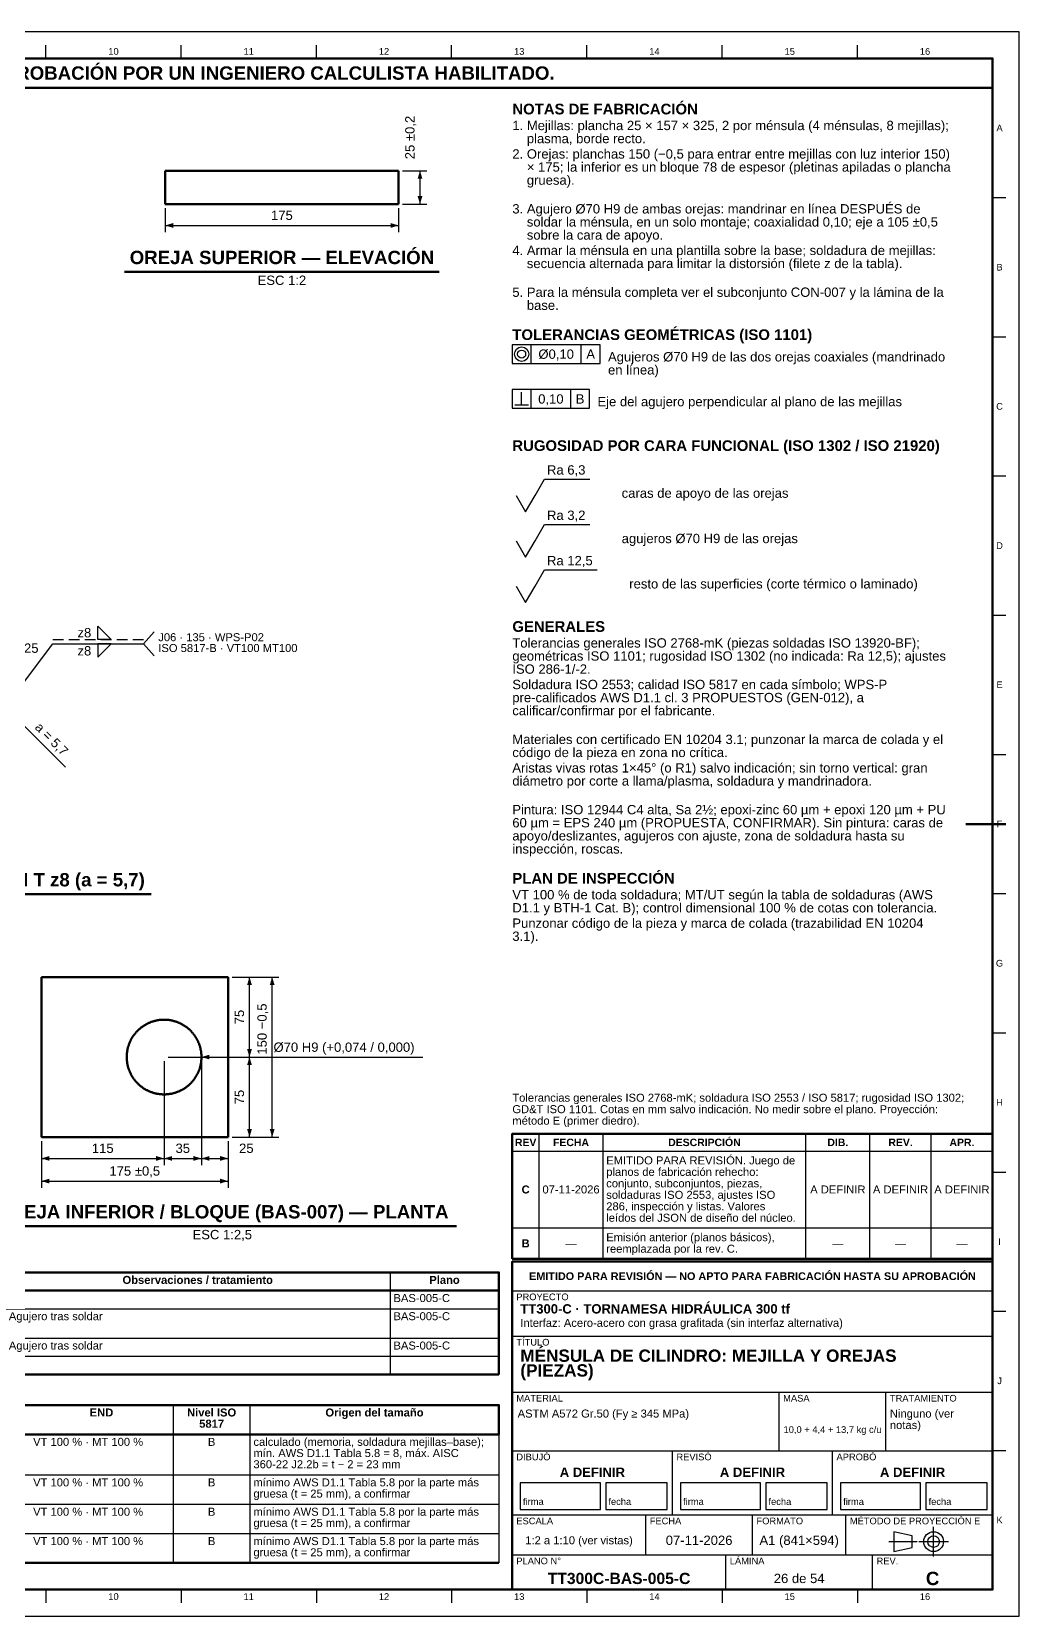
# Model space of a CAD drawing. Header units: millimetres. Extents: x 0 to 841, y 0 to 594.
# Drawn here: x 471 to 841, y 0 to 594 of the extents above; entities that cross this region are included whole.
import ezdxf
from ezdxf.enums import TextEntityAlignment as Align

# ---------------------------------------------------------------- set-up
doc = ezdxf.new("R2010")
doc.units = ezdxf.units.MM
doc.linetypes.add('EJE', pattern=[31, 20, -4, 3, -4])
doc.linetypes.add('OCULTO', pattern=[6, 4, -2])
for name, color, linetype, lineweight in [('COTA', 7, 'CONTINUOUS', 25), ('EJE', 7, 'EJE', 25), ('FINA', 7, 'CONTINUOUS', 25), ('MARCO', 7, 'CONTINUOUS', 70), ('OCU', 7, 'OCULTO', 25), ('TXT', 7, 'CONTINUOUS', 25), ('VIS', 7, 'CONTINUOUS', 50)]:
    doc.layers.add(name, color=color, linetype=linetype, lineweight=lineweight)
doc.styles.add('STD', font='LiberationSans-Regular.ttf')
doc.styles.add('STDB', font='LiberationSans-Bold.ttf')

msp = doc.modelspace()

# ---------------------------------------------------------------- linework, layer by layer
at = {"layer": 'COTA'}
for p, q in [((609.9, 541.87), (618.9, 541.87)), ((616.4, 529.37), (616.4, 541.87)), ((609.9, 529.37), (618.9, 529.37)), ((520.9, 527.87), (520.9, 518.87)), ((608.4, 527.87), (608.4, 518.87)), ((520.9, 521.37), (608.4, 521.37)), ((658, 469.63), (658, 476.63)), ((676.86, 469.63), (676.86, 476.63)), ((654.5, 454.13), (654.5, 458.93)), ((658, 452.83), (658, 459.83)), ((672.9, 452.83), (672.9, 459.83)), ((651.9, 454.13), (657.1, 454.13)), ((512.82, 364.52), (516.82, 369.02)), ((456.22, 334.52), (478.82, 364.52)), ((478.82, 364.52), (512.82, 364.52)), ((512.82, 364.52), (516.82, 360.02)), ((463.77, 338.07), (483.56, 318.29)), ((546, 239.64), (555, 239.64)), ((546, 239.64), (563.5, 239.64)), ((552.5, 209.64), (552.5, 239.64)), ((561, 179.64), (561, 239.64)), ((520.5, 208.14), (520.5, 169.14)), ((520.5, 208.14), (520.5, 169.14)), ((522, 209.64), (555, 209.64)), ((522, 209.64), (555, 209.64)), ((534.5, 209.64), (548.5, 209.64)), ((534.5, 208.14), (534.5, 169.14)), ((534.5, 208.14), (534.5, 169.14)), ((548.5, 209.64), (605.5, 209.64)), ((552.5, 179.64), (552.5, 209.64)), ((605.5, 209.64), (617.5, 209.64)), ((546, 179.64), (555, 179.64)), ((546, 179.64), (563.5, 179.64)), ((474.5, 178.14), (474.5, 169.14)), ((474.5, 178.14), (474.5, 160.64)), ((544.5, 178.14), (544.5, 169.14)), ((544.5, 178.14), (544.5, 160.64)), ((474.5, 171.64), (520.5, 171.64)), ((520.5, 171.64), (534.5, 171.64)), ((534.5, 171.64), (544.5, 171.64)), ((474.5, 163.14), (544.5, 163.14))]:
    msp.add_line(p, q, dxfattribs=at)
for points in [[(651, 469.63), (683.86, 469.63), (683.86, 476.63), (651, 476.63)], [(651, 452.83), (679.9, 452.83), (679.9, 459.83), (651, 459.83)], [(495.7, 366.12), (495.7, 371.12), (500.7, 366.12)], [(495.7, 364.52), (495.7, 359.52), (500.7, 364.52)]]:
    msp.add_lwpolyline(points, close=True, dxfattribs=at)
for points in [[(659.5, 420.13), (663, 426.23), (679.99, 426.23)], [(652.5, 420.13), (656, 414.03), (659.5, 420.13)], [(659.5, 403.13), (663, 409.23), (679.99, 409.23)], [(652.5, 403.13), (656, 397.03), (659.5, 403.13)], [(659.5, 386.13), (663, 392.23), (682.82, 392.23)], [(652.5, 386.13), (656, 380.03), (659.5, 386.13)]]:
    msp.add_lwpolyline(points, dxfattribs=at)
for radius in [2.7, 1.5]:
    msp.add_circle((654.5, 473.13), radius, dxfattribs=at)
for points in [[(616.4, 541.87), (615.5, 538.87), (617.3, 538.87)], [(616.4, 529.37), (617.3, 532.37), (615.5, 532.37)], [(520.9, 521.37), (523.9, 520.47), (523.9, 522.27)], [(608.4, 521.37), (605.4, 522.27), (605.4, 520.47)], [(552.5, 239.64), (551.6, 236.64), (553.4, 236.64)], [(561, 239.64), (560.1, 236.64), (561.9, 236.64)], [(534.5, 209.64), (537.5, 208.74), (537.5, 210.54)], [(552.5, 209.64), (553.4, 212.64), (551.6, 212.64)], [(552.5, 209.64), (551.6, 206.64), (553.4, 206.64)], [(552.5, 179.64), (553.4, 182.64), (551.6, 182.64)], [(561, 179.64), (561.9, 182.64), (560.1, 182.64)], [(474.5, 171.64), (477.5, 170.74), (477.5, 172.54)], [(520.5, 171.64), (517.5, 172.54), (517.5, 170.74)], [(520.5, 171.64), (523.5, 170.74), (523.5, 172.54)], [(534.5, 171.64), (531.5, 172.54), (531.5, 170.74)], [(534.5, 171.64), (537.5, 170.74), (537.5, 172.54)], [(544.5, 171.64), (541.5, 172.54), (541.5, 170.74)], [(474.5, 163.14), (477.5, 162.24), (477.5, 164.04)], [(544.5, 163.14), (541.5, 164.04), (541.5, 162.24)]]:
    msp.add_solid(points, dxfattribs=at)
at = {"layer": 'EJE'}
for p, q in [((808.88, 22.42), (808.88, 33.58)), ((792.14, 28), (802.68, 28)), ((803.3, 28), (814.46, 28))]:
    msp.add_line(p, q, dxfattribs=at)
at = {"layer": 'FINA'}
for p, q in [((476.19, 584), (476.19, 589)), ((526.88, 584), (526.88, 589)), ((577.56, 584), (577.56, 589)), ((628.25, 584), (628.25, 589)), ((678.94, 584), (678.94, 589)), ((729.62, 584), (729.62, 589)), ((780.31, 584), (780.31, 589)), ((831, 531.82), (836, 531.82)), ((831, 479.64), (836, 479.64)), ((831, 427.45), (836, 427.45)), ((831, 375.27), (836, 375.27)), ((831, 323.09), (836, 323.09)), ((831, 270.91), (836, 270.91)), ((831, 218.73), (836, 218.73)), ((661, 134), (661, 180.9)), ((685, 134), (685, 180.9)), ((761, 134), (761, 180.9)), ((785, 134), (785, 180.9)), ((808, 134), (808, 180.9)), ((651, 174.4), (831, 174.4)), ((831, 166.55), (836, 166.55)), ((651, 145.6), (831, 145.6)), ((651, 134), (831, 134)), ((651, 133), (831, 133)), ((605.16, 128.9), (605.16, 90.7)), ((25, 122.1), (646, 122.1)), ((651, 122), (831, 122)), ((25, 115.3), (646, 115.3)), ((831, 114.36), (836, 114.36)), ((25, 104.3), (646, 104.3)), ((651, 105), (831, 105)), ((25, 97.5), (646, 97.5)), ((651, 84), (831, 84)), ((751, 62), (751, 84)), ((791, 62), (791, 84)), ((523.95, 79.2), (523.95, 20)), ((552.67, 79.2), (552.67, 20)), ((646, 79.2), (646, 20)), ((25, 68.2), (646, 68.2)), ((651, 62), (831, 62)), ((711, 38), (711, 62)), ((771, 38), (771, 62)), ((831, 62.18), (836, 62.18)), ((25, 53), (646, 53)), ((25, 42), (646, 42)), ((651, 38), (831, 38)), ((701, 23), (701, 38)), ((741, 23), (741, 38)), ((776, 23), (776, 38)), ((25, 31), (646, 31)), ((651, 23), (831, 23)), ((731, 10), (731, 23)), ((786, 10), (786, 23)), ((476.19, 10), (476.19, 5)), ((526.88, 10), (526.88, 5)), ((577.56, 10), (577.56, 5)), ((628.25, 10), (628.25, 5)), ((678.94, 10), (678.94, 5)), ((729.62, 10), (729.62, 5)), ((780.31, 10), (780.31, 5))]:
    msp.add_line(p, q, dxfattribs=at)
for points in [[(0, 0), (841, 0), (841, 594), (0, 594)], [(654, 40), (684, 40), (684, 50), (654, 50)], [(686, 40), (709, 40), (709, 50), (686, 50)], [(714, 40), (744, 40), (744, 50), (714, 50)], [(746, 40), (769, 40), (769, 50), (746, 50)], [(774, 40), (804, 40), (804, 50), (774, 50)], [(806, 40), (829, 40), (829, 50), (806, 50)], [(794, 24.28), (800.82, 25.83), (800.82, 30.17), (794, 31.72)]]:
    msp.add_lwpolyline(points, close=True, dxfattribs=at)
for radius in [3.72, 2.17]:
    msp.add_circle((808.88, 28), radius, dxfattribs=at)
at = {"layer": 'MARCO'}
msp.add_line((836, 297), (821, 297), dxfattribs=at)
for points in [[(20, 10), (831, 10), (831, 584), (20, 584)], [(20, 573), (831, 573), (831, 584), (20, 584)], [(651, 134), (831, 134), (831, 180.9), (651, 180.9)], [(651, 10), (831, 10), (831, 133), (651, 133)]]:
    msp.add_lwpolyline(points, close=True, dxfattribs=at)
at = {"layer": 'OCU'}
msp.add_line((478.82, 366.12), (512.82, 366.12), dxfattribs=at)
at = {"layer": 'VIS'}
for p, q in [((505.69, 503.97), (623.61, 503.97)), ((381.5, 270.72), (515.65, 270.72)), ((454.49, 146.24), (630.14, 146.24)), ((646, 128.9), (646, 90.7)), ((25, 90.7), (646, 90.7)), ((25, 20), (646, 20))]:
    msp.add_line(p, q, dxfattribs=at)
for points in [[(520.9, 529.37), (520.9, 541.87)], [(520.9, 541.87), (608.4, 541.87)], [(608.4, 529.37), (608.4, 541.87)], [(520.9, 529.37), (608.4, 529.37)], [(474.5, 179.64), (474.5, 239.64)], [(474.5, 239.64), (544.5, 239.64)], [(544.5, 179.64), (544.5, 239.64)], [(534.5, 209.64), (534.49, 209.4), (534.49, 209.16), (534.48, 208.92), (534.46, 208.68), (534.44, 208.44), (534.42, 208.2), (534.39, 207.96), (534.36, 207.72), (534.33, 207.49), (534.29, 207.25), (534.25, 207.01), (534.2, 206.78), (534.15, 206.54), (534.09, 206.31), (534.03, 206.08), (533.97, 205.84), (533.9, 205.61), (533.83, 205.38), (533.76, 205.16), (533.68, 204.93), (533.6, 204.7), (533.51, 204.48), (533.42, 204.26), (533.32, 204.04), (533.23, 203.82), (533.12, 203.6), (533.02, 203.38), (532.91, 203.17), (532.8, 202.96), (532.68, 202.75), (532.56, 202.54), (532.44, 202.33), (532.31, 202.13), (532.18, 201.93), (532.04, 201.73), (531.91, 201.53), (531.76, 201.34), (531.62, 201.14), (531.47, 200.95), (531.32, 200.77), (531.17, 200.58), (531.01, 200.4), (530.85, 200.22), (530.69, 200.04), (530.52, 199.87), (530.35, 199.7), (530.18, 199.53), (530.01, 199.37), (529.83, 199.21), (529.65, 199.05), (529.46, 198.89), (529.28, 198.74), (529.09, 198.59), (528.9, 198.44), (528.71, 198.3), (528.51, 198.16), (528.31, 198.03), (528.11, 197.89), (527.91, 197.76), (527.7, 197.64), (527.5, 197.52), (527.29, 197.4), (527.08, 197.28), (526.86, 197.17), (526.65, 197.07), (526.43, 196.96), (526.21, 196.86), (525.99, 196.77), (525.77, 196.67), (525.55, 196.58), (525.32, 196.5), (525.1, 196.42), (524.87, 196.34), (524.64, 196.27), (524.41, 196.2), (524.18, 196.13), (523.94, 196.07), (523.71, 196.02), (523.48, 195.96), (523.24, 195.91), (523.01, 195.87), (522.77, 195.83), (522.53, 195.79), (522.29, 195.76), (522.05, 195.73), (521.82, 195.7), (521.58, 195.68), (521.34, 195.67), (521.1, 195.65), (520.86, 195.65), (520.62, 195.64), (520.38, 195.64), (520.14, 195.65), (519.89, 195.65), (519.65, 195.67), (519.42, 195.68), (519.18, 195.7), (518.94, 195.73), (518.7, 195.76), (518.46, 195.79), (518.22, 195.83), (517.99, 195.87), (517.75, 195.91), (517.51, 195.96), (517.28, 196.02), (517.05, 196.07), (516.81, 196.13), (516.58, 196.2), (516.35, 196.27), (516.12, 196.34), (515.9, 196.42), (515.67, 196.5), (515.44, 196.58), (515.22, 196.67), (515, 196.77), (514.78, 196.86), (514.56, 196.96), (514.34, 197.07), (514.13, 197.17), (513.92, 197.28), (513.7, 197.4), (513.5, 197.52), (513.29, 197.64), (513.08, 197.76), (512.88, 197.89), (512.68, 198.03), (512.48, 198.16), (512.29, 198.3), (512.09, 198.44), (511.9, 198.59), (511.71, 198.74), (511.53, 198.89), (511.34, 199.05), (511.16, 199.21), (510.99, 199.37), (510.81, 199.53), (510.64, 199.7), (510.47, 199.87), (510.3, 200.04), (510.14, 200.22), (509.98, 200.4), (509.82, 200.58), (509.67, 200.77), (509.52, 200.95), (509.37, 201.14), (509.23, 201.34), (509.09, 201.53), (508.95, 201.73), (508.81, 201.93), (508.68, 202.13), (508.56, 202.33), (508.43, 202.54), (508.31, 202.75), (508.19, 202.96), (508.08, 203.17), (507.97, 203.38), (507.87, 203.6), (507.77, 203.82), (507.67, 204.04), (507.57, 204.26), (507.48, 204.48), (507.4, 204.7), (507.31, 204.93), (507.23, 205.16), (507.16, 205.38), (507.09, 205.61), (507.02, 205.84), (506.96, 206.08), (506.9, 206.31), (506.84, 206.54), (506.79, 206.78), (506.74, 207.01), (506.7, 207.25), (506.66, 207.49), (506.63, 207.72), (506.6, 207.96), (506.57, 208.2), (506.55, 208.44), (506.53, 208.68), (506.51, 208.92), (506.5, 209.16), (506.5, 209.4), (506.5, 209.64), (506.5, 209.88), (506.5, 210.12), (506.51, 210.36), (506.53, 210.6), (506.55, 210.84), (506.57, 211.08), (506.6, 211.32), (506.63, 211.56), (506.66, 211.8), (506.7, 212.03), (506.74, 212.27), (506.79, 212.51), (506.84, 212.74), (506.9, 212.97), (506.96, 213.21), (507.02, 213.44), (507.09, 213.67), (507.16, 213.9), (507.23, 214.13), (507.31, 214.35), (507.4, 214.58), (507.48, 214.8), (507.57, 215.03), (507.67, 215.25), (507.77, 215.47), (507.87, 215.69), (507.97, 215.9), (508.08, 216.11), (508.19, 216.33), (508.31, 216.54), (508.43, 216.75), (508.56, 216.95), (508.68, 217.16), (508.81, 217.36), (508.95, 217.56), (509.09, 217.75), (509.23, 217.95), (509.37, 218.14), (509.52, 218.33), (509.67, 218.52), (509.82, 218.7), (509.98, 218.88), (510.14, 219.06), (510.3, 219.24), (510.47, 219.41), (510.64, 219.58), (510.81, 219.75), (510.99, 219.92), (511.16, 220.08), (511.34, 220.24), (511.53, 220.39), (511.71, 220.54), (511.9, 220.69), (512.09, 220.84), (512.29, 220.98), (512.48, 221.12), (512.68, 221.26), (512.88, 221.39), (513.08, 221.52), (513.29, 221.64), (513.5, 221.77), (513.7, 221.88), (513.92, 222), (514.13, 222.11), (514.34, 222.22), (514.56, 222.32), (514.78, 222.42), (515, 222.52), (515.22, 222.61), (515.44, 222.7), (515.67, 222.78), (515.9, 222.86), (516.12, 222.94), (516.35, 223.01), (516.58, 223.08), (516.81, 223.15), (517.05, 223.21), (517.28, 223.27), (517.51, 223.32), (517.75, 223.37), (517.99, 223.41), (518.22, 223.46), (518.46, 223.49), (518.7, 223.53), (518.94, 223.55), (519.18, 223.58), (519.42, 223.6), (519.65, 223.62), (519.89, 223.63), (520.14, 223.64), (520.38, 223.64), (520.62, 223.64), (520.86, 223.64), (521.1, 223.63), (521.34, 223.62), (521.58, 223.6), (521.82, 223.58), (522.05, 223.55), (522.29, 223.53), (522.53, 223.49), (522.77, 223.46), (523.01, 223.41), (523.24, 223.37), (523.48, 223.32), (523.71, 223.27), (523.94, 223.21), (524.18, 223.15), (524.41, 223.08), (524.64, 223.01), (524.87, 222.94), (525.1, 222.86), (525.32, 222.78), (525.55, 222.7), (525.77, 222.61), (525.99, 222.52), (526.21, 222.42), (526.43, 222.32), (526.65, 222.22), (526.86, 222.11), (527.08, 222), (527.29, 221.88), (527.5, 221.77), (527.7, 221.64), (527.91, 221.52), (528.11, 221.39), (528.31, 221.26), (528.51, 221.12), (528.71, 220.98), (528.9, 220.84), (529.09, 220.69), (529.28, 220.54), (529.46, 220.39), (529.65, 220.24), (529.83, 220.08), (530.01, 219.92), (530.18, 219.75), (530.35, 219.58), (530.52, 219.41), (530.69, 219.24), (530.85, 219.06), (531.01, 218.88), (531.17, 218.7), (531.32, 218.52), (531.47, 218.33), (531.62, 218.14), (531.76, 217.95), (531.91, 217.75), (532.04, 217.56), (532.18, 217.36), (532.31, 217.16), (532.44, 216.95), (532.56, 216.75), (532.68, 216.54), (532.8, 216.33), (532.91, 216.11), (533.02, 215.9), (533.12, 215.69), (533.23, 215.47), (533.32, 215.25), (533.42, 215.03), (533.51, 214.8), (533.6, 214.58), (533.68, 214.35), (533.76, 214.13), (533.83, 213.9), (533.9, 213.67), (533.97, 213.44), (534.03, 213.21), (534.09, 212.97), (534.15, 212.74), (534.2, 212.51), (534.25, 212.27), (534.29, 212.03), (534.33, 211.8), (534.36, 211.56), (534.39, 211.32), (534.42, 211.08), (534.44, 210.84), (534.46, 210.6), (534.48, 210.36), (534.49, 210.12), (534.49, 209.88), (534.5, 209.64)], [(474.5, 179.64), (544.5, 179.64)]]:
    msp.add_lwpolyline(points, dxfattribs=at)
for points in [[(25, 122.1), (646, 122.1), (646, 128.9), (25, 128.9)], [(25, 68.2), (646, 68.2), (646, 79.2), (25, 79.2)]]:
    msp.add_lwpolyline(points, close=True, dxfattribs=at)

# ---------------------------------------------------------------- texts
at = {"layer": 'TXT'}
for s, height, style, p in [('ESTOS PLANOS NO SON VÁLIDOS PARA FABRICACIÓN HASTA SU REVISIÓN Y APROBACIÓN POR UN INGENIERO CALCULISTA HABILITADO.', 5, 'STDB', (425.5, 578.5)), ('10', 2.5, 'STD', (501.53, 586.6)), ('11', 2.5, 'STD', (552.22, 586.6)), ('12', 2.5, 'STD', (602.91, 586.6)), ('13', 2.5, 'STD', (653.59, 586.6)), ('14', 2.5, 'STD', (704.28, 586.6)), ('15', 2.5, 'STD', (754.97, 586.6)), ('16', 2.5, 'STD', (805.66, 586.6)), ('A', 2.5, 'STD', (833.6, 557.91)), ('B', 2.5, 'STD', (833.6, 505.73)), ('Ø0,10', 3.5, 'STD', (667.43, 473.13)), ('A', 3.5, 'STD', (680.36, 473.13)), ('0,10', 3.5, 'STD', (665.45, 456.33)), ('B', 3.5, 'STD', (676.4, 456.33)), ('C', 2.5, 'STD', (833.6, 453.55)), ('D', 2.5, 'STD', (833.6, 401.36)), ('E', 2.5, 'STD', (833.6, 349.18)), ('F', 2.5, 'STD', (833.6, 297)), ('G', 2.5, 'STD', (833.6, 244.82)), ('H', 2.5, 'STD', (833.6, 192.64)), ('REV', 2.8, 'STDB', (656, 177.65)), ('FECHA', 2.8, 'STDB', (673, 177.65)), ('DESCRIPCIÓN', 2.8, 'STDB', (723, 177.65)), ('DIB.', 2.8, 'STDB', (773, 177.65)), ('REV.', 2.8, 'STDB', (796.5, 177.65)), ('APR.', 2.8, 'STDB', (819.5, 177.65)), ('C', 3, 'STDB', (656, 160)), ('07-11-2026', 3, 'STD', (673, 160)), ('A DEFINIR', 3, 'STD', (773, 160)), ('A DEFINIR', 3, 'STD', (796.5, 160)), ('A DEFINIR', 3, 'STD', (819.5, 160)), ('B', 3, 'STDB', (656, 139.8)), ('—', 3, 'STD', (673, 139.8)), ('—', 3, 'STD', (773, 139.8)), ('—', 3, 'STD', (796.5, 139.8)), ('—', 3, 'STD', (819.5, 139.8)), ('I', 2.5, 'STD', (833.6, 140.45)), ('Observaciones / tratamiento', 3, 'STDB', (533.09, 126.1)), ('Plano', 3, 'STDB', (625.58, 126.1)), ('EMITIDO PARA REVISIÓN — NO APTO PARA FABRICACIÓN HASTA SU APROBACIÓN', 2.9, 'STDB', (741, 127.5)), ('J', 2.5, 'STD', (833.6, 88.27)), ('END', 3, 'STDB', (497.03, 76.4)), ('Nivel ISO', 3, 'STDB', (538.31, 76.4)), ('Origen del tamaño', 3, 'STDB', (599.34, 76.4)), ('5817', 3, 'STDB', (538.31, 72.2)), ('10,0 + 4,4 + 13,7 kg c/u', 2.5, 'STD', (771, 70)), ('B', 3, 'STD', (538.31, 65.4)), ('A DEFINIR', 3.5, 'STDB', (681, 54)), ('A DEFINIR', 3.5, 'STDB', (741, 54)), ('A DEFINIR', 3.5, 'STDB', (801, 54)), ('B', 3, 'STD', (538.31, 50.2)), ('B', 3, 'STD', (538.31, 39.2)), ('K', 2.5, 'STD', (833.6, 36.09)), ('1:2 a 1:10 (ver vistas)', 3, 'STD', (676, 28.5)), ('07-11-2026', 3.5, 'STD', (721, 28.5)), ('A1 (841×594)', 3.5, 'STD', (758.5, 28.5)), ('B', 3, 'STD', (538.31, 28.2)), ('TT300C-BAS-005-C', 4.2, 'STDB', (691, 14.2)), ('26 de 54', 3.5, 'STD', (758.5, 14.2)), ('C', 5, 'STDB', (808.5, 14.2)), ('10', 2.5, 'STD', (501.53, 7.4)), ('11', 2.5, 'STD', (552.22, 7.4)), ('12', 2.5, 'STD', (602.91, 7.4)), ('13', 2.5, 'STD', (653.59, 7.4)), ('14', 2.5, 'STD', (704.28, 7.4)), ('15', 2.5, 'STD', (754.97, 7.4)), ('16', 2.5, 'STD', (805.66, 7.4))]:
    msp.add_text(s, height=height, dxfattribs=dict(at, style=style)).set_placement(p, align=Align.MIDDLE_CENTER)
for s, height, style, p in [('NOTAS DE FABRICACIÓN', 4, 'STDB', (651, 567)), ('1. Mejillas: plancha 25 × 157 × 325, 2 por ménsula (4 ménsulas, 8 mejillas);', 3.5, 'STD', (651, 560.6)), ('    plasma, borde recto.', 3.5, 'STD', (651, 555.7)), ('2. Orejas: planchas 150 (−0,5 para entrar entre mejillas con luz interior 150)', 3.5, 'STD', (651, 549.93)), ('    × 175; la inferior es un bloque 78 de espesor (pletinas apiladas o plancha', 3.5, 'STD', (651, 545.03)), ('    gruesa).', 3.5, 'STD', (651, 540.13)), ('3. Agujero Ø70 H9 de ambas orejas: mandrinar en línea DESPUÉS de', 3.5, 'STD', (651, 529.35)), ('    soldar la ménsula, en un solo montaje; coaxialidad 0,10; eje a 105 ±0,5', 3.5, 'STD', (651, 524.45)), ('    sobre la cara de apoyo.', 3.5, 'STD', (651, 519.55)), ('4. Armar la ménsula en una plantilla sobre la base; soldadura de mejillas:', 3.5, 'STD', (651, 513.78)), ('    secuencia alternada para limitar la distorsión (filete z de la tabla).', 3.5, 'STD', (651, 508.88)), ('5. Para la ménsula completa ver el subconjunto CON-007 y la lámina de la', 3.5, 'STD', (651, 498.1)), ('    base.', 3.5, 'STD', (651, 493.2)), ('TOLERANCIAS GEOMÉTRICAS (ISO 1101)', 4, 'STDB', (651, 482.43)), ('RUGOSIDAD POR CARA FUNCIONAL (ISO 1302 / ISO 21920)', 4, 'STDB', (651, 440.83)), ('J06 · 135 · WPS-P02', 3, 'STD', (518.32, 368.52)), ('GENERALES', 4, 'STDB', (651, 373.03)), ('ISO 5817-B · VT100 MT100', 3, 'STD', (518.32, 364.47)), ('Tolerancias generales ISO 2768-mK (piezas soldadas ISO 13920-BF);', 3.5, 'STD', (651, 366.63)), ('geométricas ISO 1101; rugosidad ISO 1302 (no indicada: Ra 12,5); ajustes', 3.5, 'STD', (651, 361.73)), ('ISO 286-1/-2.', 3.5, 'STD', (651, 356.83)), ('Soldadura ISO 2553; calidad ISO 5817 en cada símbolo; WPS-P', 3.5, 'STD', (651, 351.05)), ('pre-calificados AWS D1.1 cl. 3 PROPUESTOS (GEN-012), a', 3.5, 'STD', (651, 346.15)), ('calificar/confirmar por el fabricante.', 3.5, 'STD', (651, 341.25)), ('Materiales con certificado EN 10204 3.1; punzonar la marca de colada y el', 3.5, 'STD', (651, 330.48)), ('código de la pieza en zona no crítica.', 3.5, 'STD', (651, 325.58)), ('Aristas vivas rotas 1×45° (o R1) salvo indicación; sin torno vertical: gran', 3.5, 'STD', (651, 319.8)), ('diámetro por corte a llama/plasma, soldadura y mandrinadora.', 3.5, 'STD', (651, 314.9)), ('Pintura: ISO 12944 C4 alta, Sa 2½; epoxi-zinc 60 µm + epoxi 120 µm + PU', 3.5, 'STD', (651, 304.13)), ('60 µm = EPS 240 µm (PROPUESTA, CONFIRMAR). Sin pintura: caras de', 3.5, 'STD', (651, 299.23)), ('apoyo/deslizantes, agujeros con ajuste, zona de soldadura hasta su', 3.5, 'STD', (651, 294.33)), ('inspección, roscas.', 3.5, 'STD', (651, 289.43)), ('PLAN DE INSPECCIÓN', 4, 'STDB', (651, 278.65)), ('VT 100 % de toda soldadura; MT/UT según la tabla de soldaduras (AWS', 3.5, 'STD', (651, 272.25)), ('D1.1 y BTH-1 Cat. B); control dimensional 100 % de cotas con tolerancia.', 3.5, 'STD', (651, 267.35)), ('Punzonar código de la pieza y marca de colada (trazabilidad EN 10204', 3.5, 'STD', (651, 261.58)), ('3.1).', 3.5, 'STD', (651, 256.68)), ('EMITIDO PARA REVISIÓN. Juego de', 3, 'STD', (686.2, 172.4)), ('planos de fabricación rehecho:', 3, 'STD', (686.2, 168.1)), ('conjunto, subconjuntos, piezas,', 3, 'STD', (686.2, 163.8)), ('soldaduras ISO 2553, ajustes ISO', 3, 'STD', (686.2, 159.5)), ('286, inspección y listas. Valores', 3, 'STD', (686.2, 155.2)), ('leídos del JSON de diseño del núcleo.', 3, 'STD', (686.2, 150.9)), ('Emisión anterior (planos básicos),', 3, 'STD', (686.2, 143.6)), ('reemplazada por la rev. C.', 3, 'STD', (686.2, 139.3)), ('PROYECTO', 2.5, 'STD', (652.5, 121)), ('TT300-C · TORNAMESA HIDRÁULICA 300 tf', 3.5, 'STDB', (654, 117)), ('Interfaz: Acero-acero con grasa grafitada (sin interfaz alternativa)', 3, 'STD', (654, 111.5)), ('TÍTULO', 2.5, 'STD', (652.5, 104)), ('MÉNSULA DE CILINDRO: MEJILLA Y OREJAS', 4.6, 'STDB', (654, 100)), ('(PIEZAS)', 4.6, 'STDB', (654, 94.48)), ('MATERIAL', 2.5, 'STD', (652.5, 83)), ('ASTM A572 Gr.50 (Fy ≥ 345 MPa)', 3, 'STD', (653, 77.5)), ('MASA', 2.5, 'STD', (752.5, 83)), ('TRATAMIENTO', 2.5, 'STD', (792.5, 83)), ('Ninguno (ver', 3, 'STD', (792.5, 77.5)), ('notas)', 3, 'STD', (792.5, 73.2)), ('DIBUJÓ', 2.5, 'STD', (652.5, 61)), ('REVISÓ', 2.5, 'STD', (712.5, 61)), ('APROBÓ', 2.5, 'STD', (772.5, 61)), ('ESCALA', 2.5, 'STD', (652.5, 37)), ('FECHA', 2.5, 'STD', (702.5, 37)), ('FORMATO', 2.5, 'STD', (742.5, 37)), ('MÉTODO DE PROYECCIÓN E', 2.5, 'STD', (777.5, 37)), ('PLANO N°', 2.5, 'STD', (652.5, 22)), ('LÁMINA', 2.5, 'STD', (732.5, 22)), ('REV.', 2.5, 'STD', (787.5, 22))]:
    msp.add_text(s, height=height, dxfattribs=dict(at, style=style)).set_placement(p, align=Align.TOP_LEFT)
at = {"layer": 'TXT', "style": 'STD'}
for s, rotation, p in [('25 ±0,2', 90, (615.4, 554.33)), ('a = 5,7', -45, (476.4, 326.87)), ('75', 90, (551.5, 224.64)), ('150 −0,5', 90, (560, 220.14)), ('75', 90, (551.5, 194.64))]:
    msp.add_text(s, height=3.5, rotation=rotation, dxfattribs=at).set_placement(p, align=Align.BOTTOM_CENTER)
at = {"layer": 'TXT'}
for s, height, style, p in [('175', 3.5, 'STD', (564.65, 522.37)), ('OREJA SUPERIOR — ELEVACIÓN', 5, 'STDB', (564.65, 505.37)), ('t = 25', 3.5, 'STD', (467.26, 360.12)), ('DETALLE J06: FILETE EN T z8 (a = 5,7)', 5, 'STDB', (448.57, 272.12)), ('115', 3.5, 'STD', (497.5, 172.64)), ('35', 3.5, 'STD', (527.5, 172.64)), ('25', 3.5, 'STD', (551.32, 172.64)), ('175 ±0,5', 3.5, 'STD', (509.5, 164.14)), ('OREJA INFERIOR / BLOQUE (BAS-007) — PLANTA', 5, 'STDB', (542.31, 147.64))]:
    msp.add_text(s, height=height, dxfattribs=dict(at, style=style)).set_placement(p, align=Align.BOTTOM_CENTER)
at = {"layer": 'TXT', "style": 'STD'}
for s, p in [('ESC 1:2', (564.65, 502.57)), ('ESC 1:2,5', (542.31, 144.84))]:
    msp.add_text(s, height=3.5, dxfattribs=at).set_placement(p, align=Align.TOP_CENTER)
for s, height, p in [('Agujeros Ø70 H9 de las dos orejas coaxiales (mandrinado', 3.5, (686.86, 472.13)), ('en línea)', 3.5, (686.86, 467.23)), ('Eje del agujero perpendicular al plano de las mejillas', 3.5, (682.9, 455.33)), ('caras de apoyo de las orejas', 3.5, (691.99, 421.03)), ('agujeros Ø70 H9 de las orejas', 3.5, (691.99, 404.03)), ('resto de las superficies (corte térmico o laminado)', 3.5, (694.82, 387.03)), ('BAS-005-C', 3, (606.46, 119.3)), ('Agujero tras soldar', 3, (462.32, 112.5)), ('BAS-005-C', 3, (606.46, 112.5)), ('Agujero tras soldar', 3, (462.32, 101.5)), ('BAS-005-C', 3, (606.46, 101.5)), ('VT 100 % · MT 100 %', 3, (471.41, 65.4)), ('calculado (memoria, soldadura mejillas–base);', 3, (553.97, 65.4)), ('mín. AWS D1.1 Tabla 5.8 = 8, máx. AISC', 3, (553.97, 61.2)), ('360-22 J2.2b = t − 2 = 23 mm', 3, (553.97, 57)), ('VT 100 % · MT 100 %', 3, (471.41, 50.2)), ('gruesa (t = 25 mm), a confirmar', 3, (553.97, 46)), ('mínimo AWS D1.1 Tabla 5.8 por la parte más', 3, (553.97, 50.2)), ('VT 100 % · MT 100 %', 3, (471.41, 39.2)), ('gruesa (t = 25 mm), a confirmar', 3, (553.97, 35)), ('mínimo AWS D1.1 Tabla 5.8 por la parte más', 3, (553.97, 39.2)), ('VT 100 % · MT 100 %', 3, (471.41, 28.2)), ('mínimo AWS D1.1 Tabla 5.8 por la parte más', 3, (553.97, 28.2)), ('gruesa (t = 25 mm), a confirmar', 3, (553.97, 24))]:
    msp.add_text(s, height=height, dxfattribs=at).set_placement(p, align=Align.MIDDLE_LEFT)
for s, height, p in [('Ra 6,3', 3.5, (664, 426.93)), ('Ra 3,2', 3.5, (664, 409.93)), ('Ra 12,5', 3.5, (664, 392.93)), ('Ø70 H9 (+0,074 / 0,000)', 3.5, (561.5, 210.54)), ('Tolerancias generales ISO 2768-mK; soldadura ISO 2553 / ISO 5817; rugosidad ISO 1302;', 3, (651, 192)), ('GD&T ISO 1101. Cotas en mm salvo indicación. No medir sobre el plano. Proyección:', 3, (651, 187.7)), ('método E (primer diedro).', 3, (651, 183.4)), ('firma', 2.5, (655, 41)), ('fecha', 2.5, (687, 41)), ('firma', 2.5, (715, 41)), ('fecha', 2.5, (747, 41)), ('firma', 2.5, (775, 41)), ('fecha', 2.5, (807, 41))]:
    msp.add_text(s, height=height, dxfattribs=at).set_placement(p, align=Align.BOTTOM_LEFT)
for p in [(493.2, 368.72), (493.2, 361.92)]:
    msp.add_text('z8', height=3.5, dxfattribs=at).set_placement(p, align=Align.MIDDLE_RIGHT)

doc.saveas('drawing.dxf')
